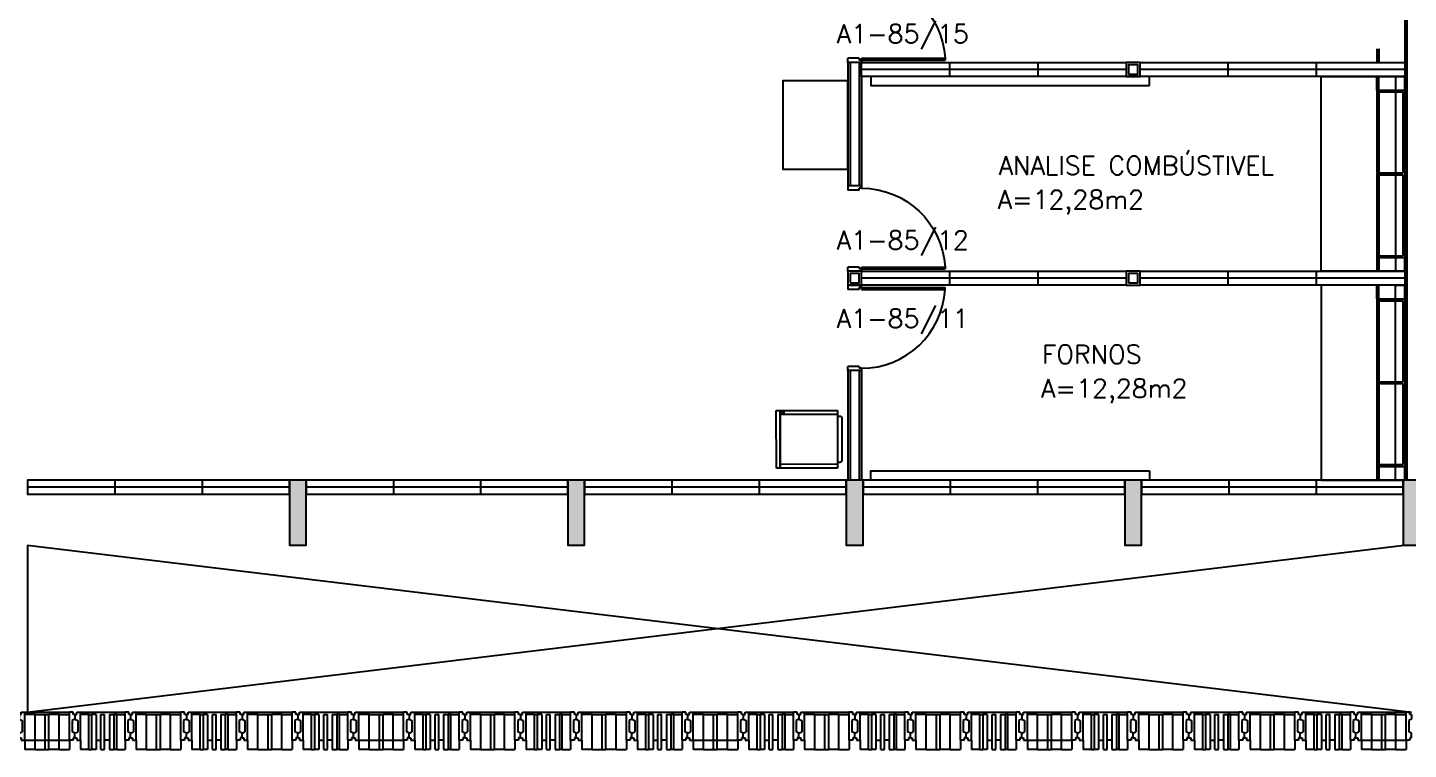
# Model space of a CAD drawing. Header units: inches. Extents: x -15 to 119, y -6 to 56.
# Drawn here: x 75.29 to 90.17, y 0.02 to 7.8 of the extents above; entities that cross this region are included whole.
import ezdxf

# ---------------------------------------------------------------- set-up
doc = ezdxf.new("R2010")
doc.units = ezdxf.units.IN
doc.header["$MEASUREMENT"] = 0
doc.header["$PDMODE"] = 1
doc.linetypes.add('HIDDEN', pattern=[9.525, 6.35, -3.175])
doc.layers.get('0').update_dxf_attribs({"linetype": 'CONTINUOUS'})
for name, color, linetype in [('ar-acesso', 2, 'CONTINUOUS'), ('ar-alv', 2, 'CONTINUOUS'), ('ar-armarioproj', 1, 'HIDDEN'), ('ar-brs', 1, 'CONTINUOUS'), ('ar-castelo', 2, 'CONTINUOUS'), ('ar-copa', 1, 'CONTINUOUS'), ('ar-esq', 2, 'CONTINUOUS'), ('ar-estc', 3, 'CONTINUOUS'), ('ar-estc-b', 253, 'CONTINUOUS'), ('ar-porta', 1, 'CONTINUOUS'), ('ar-reboco', 2, 'CONTINUOUS'), ('ar-xis', 1, 'CONTINUOUS'), ('banc', 1, 'CONTINUOUS'), ('brs-proj', 1, 'HIDDEN'), ('brs1', 2, 'CONTINUOUS'), ('brs2', 1, 'CONTINUOUS'), ('brs3', 1, 'CONTINUOUS'), ('brs4', 1, 'CONTINUOUS'), ('brs5', 1, 'CONTINUOUS'), ('cong', 7, 'CONTINUOUS'), ('COZ1', 1, 'CONTINUOUS'), ('COZ2', 1, 'CONTINUOUS'), ('ENDEREÇO', 2, 'CONTINUOUS'), ('esq-01', 3, 'CONTINUOUS'), ('esq-02', 2, 'CONTINUOUS'), ('estc-01', 3, 'CONTINUOUS'), ('h-estc', 8, 'CONTINUOUS'), ('ptm', 2, 'CONTINUOUS')]:
    doc.layers.add(name, color=color, linetype=linetype)
doc.styles.add('UNB-100', font='simplex.shx', dxfattribs={"height": 0.2})

# ---------------------------------------------------------------- blocks, each defined once
blk = doc.blocks.new('plr01-01p')
at = {"layer": 'h-estc'}
blk.add_hatch(color=256, dxfattribs=at).paths.add_polyline_path([(0.09, 0.075), (-0.09, 0.075), (-0.09, -0.625), (0.09, -0.625)])
at = {"layer": 'cong'}
blk.add_point((0, 0), dxfattribs=at)
at = {"layer": 'estc-01'}
blk.add_lwpolyline([(-0.09, 0.075), (-0.09, -0.625), (0.09, -0.625), (0.09, 0.075)], close=True, dxfattribs=at)
blk = doc.blocks.new('esq02-01p')
at = {"layer": 'cong'}
blk.add_point((0, 0), dxfattribs=at)
at = {"layer": 'esq-01'}
for p, q in [((2.91, 0), (0.09, 0)), ((1.03, -0.075), (1.03, 0.075)), ((1.97, -0.075), (1.97, 0.075))]:
    blk.add_line(p, q, dxfattribs=at)
at = {"layer": 'esq-02'}
blk.add_lwpolyline([(2.91, -0.075), (0.09, -0.075), (0.09, 0.075), (2.91, 0.075)], close=True, dxfattribs=at)
blk = doc.blocks.new('pm-90-01p')
at = {"layer": 'cong'}
blk.add_point((0, 0), dxfattribs=at)
at = {"layer": 'ptm'}
for p, q in [((0.105, 0.075), (0.105, 0.975)), ((0.125, 0.975), (0.105, 0.975)), ((0.125, 0.075), (0.125, 0.975)), ((0.105, 0.075), (0.08, 0.075)), ((0.08, 0.075), (0.08, -0.075)), ((0.125, 0.075), (0.105, 0.075)), ((0.125, 0.075), (0.105, 0.075)), ((0.105, 0.075), (0.105, 0.05)), ((0.125, 0.05), (0.105, 0.05)), ((0.125, 0.05), (0.125, -0.075)), ((0.955, 0.05), (0.955, -0.075)), ((0.955, 0.05), (0.975, 0.05)), ((0.975, 0.075), (1, 0.075)), ((0.975, 0.075), (0.975, 0.05)), ((1, 0.075), (1, -0.075)), ((0.08, -0.075), (0.125, -0.075)), ((1, -0.075), (0.955, -0.075))]:
    blk.add_line(p, q, dxfattribs=at)
at = {"layer": 'ptm', "color": 1}
blk.add_arc((0.073, 0.074), 0.902, 0.054, 86.687, dxfattribs=at)
blk = doc.blocks.new('GLDR-01P')
at = {"layer": 'COZ1', "color": 2}
for p, q in [((310, -65), (-310, -65)), ((-310, -65), (-310, -725)), ((310, -725), (310, -65)), ((-310, -725), (310, -725))]:
    blk.add_line(p, q, dxfattribs=at)
at = {"layer": 'COZ2', "color": 2}
for p, q in [((-270, -65), (-270, -680)), ((-250, -40), (-250, -65)), ((230, -20), (-230, -20)), ((250, -65), (250, -40)), ((270, -680), (270, -65)), ((-310, -680), (310, -680)), ((-310, -685), (310, -685)), ((270, -640), (310, -640))]:
    blk.add_line(p, q, dxfattribs=at)
blk.add_circle((290, -660), 9.23, dxfattribs=at)
for centre, start, end in [((-230, -40), 90, 180), ((230, -40), 0, 90)]:
    blk.add_arc(centre, 20, start, end, dxfattribs=at)
blk = doc.blocks.new('brs01-01p-leste')
at = {"layer": 'brs1'}
for p, q in [((-3, 0.2), (-2.98, 0.2)), ((-3, 0.2), (-3, 0.15)), ((-3, 0.15), (-2.97, 0.137)), ((-2.98, 0.225), (-2.94, 0.225)), ((-2.98, 0.2), (-2.98, 0.225)), ((-2.94, -0.075), (-2.94, 0.225)), ((-2.42, 0.225), (-2.46, 0.225)), ((-2.46, -0.075), (-2.46, 0.225)), ((-2.4, 0.15), (-2.43, 0.137)), ((-2.42, 0.2), (-2.42, 0.225)), ((-2.4, 0.2), (-2.42, 0.2)), ((-2.4, 0.2), (-2.38, 0.2)), ((-2.4, 0.2), (-2.4, 0.15)), ((-2.4, 0.2), (-2.4, 0.15)), ((-2.4, 0.15), (-2.37, 0.137)), ((-2.38, 0.225), (-2.34, 0.225)), ((-2.38, 0.2), (-2.38, 0.225)), ((-2.34, -0.075), (-2.34, 0.225)), ((-1.82, 0.225), (-1.86, 0.225)), ((-1.86, -0.075), (-1.86, 0.225)), ((-1.8, 0.15), (-1.83, 0.137)), ((-1.82, 0.2), (-1.82, 0.225)), ((-1.8, 0.2), (-1.82, 0.2)), ((-1.8, 0.2), (-1.78, 0.2)), ((-1.8, 0.2), (-1.8, 0.15)), ((-1.8, 0.2), (-1.8, 0.15)), ((-1.8, 0.15), (-1.77, 0.137)), ((-1.78, 0.225), (-1.74, 0.225)), ((-1.78, 0.2), (-1.78, 0.225)), ((-1.74, -0.075), (-1.74, 0.225)), ((-1.22, 0.225), (-1.26, 0.225)), ((-1.26, -0.075), (-1.26, 0.225)), ((-1.2, 0.15), (-1.23, 0.137)), ((-1.22, 0.2), (-1.22, 0.225)), ((-1.2, 0.2), (-1.22, 0.2)), ((-1.2, 0.2), (-1.18, 0.2)), ((-1.2, 0.2), (-1.2, 0.15)), ((-1.2, 0.2), (-1.2, 0.15)), ((-1.2, 0.15), (-1.17, 0.137)), ((-1.18, 0.225), (-1.14, 0.225)), ((-1.18, 0.2), (-1.18, 0.225)), ((-1.14, -0.075), (-1.14, 0.225)), ((-0.62, 0.225), (-0.66, 0.225)), ((-0.66, -0.075), (-0.66, 0.225)), ((-0.6, 0.15), (-0.63, 0.137)), ((-0.62, 0.2), (-0.62, 0.225)), ((-0.6, 0.2), (-0.62, 0.2)), ((-0.6, 0.2), (-0.6, 0.15)), ((-0.6, 0.2), (-0.58, 0.2)), ((-0.6, 0.2), (-0.6, 0.15)), ((-0.6, 0.15), (-0.57, 0.137)), ((-0.58, 0.225), (-0.54, 0.225)), ((-0.58, 0.2), (-0.58, 0.225)), ((-0.54, -0.075), (-0.54, 0.225)), ((-0.02, 0.225), (-0.06, 0.225)), ((-0.06, -0.075), (-0.06, 0.225)), ((0, 0.15), (-0.03, 0.137)), ((-0.02, 0.2), (-0.02, 0.225)), ((0, 0.2), (-0.02, 0.2)), ((0, 0.2), (0, 0.15)), ((-3, 0), (-2.97, 0.013)), ((-2.97, 0.137), (-2.97, 0.013)), ((-2.43, 0.137), (-2.43, 0.013)), ((-2.4, 0), (-2.43, 0.013)), ((-2.4, 0), (-2.37, 0.013)), ((-2.37, 0.137), (-2.37, 0.013)), ((-1.83, 0.137), (-1.83, 0.013)), ((-1.8, 0), (-1.83, 0.013)), ((-1.8, 0), (-1.77, 0.013)), ((-1.77, 0.137), (-1.77, 0.013)), ((-1.23, 0.137), (-1.23, 0.013)), ((-1.2, 0), (-1.23, 0.013)), ((-1.2, 0), (-1.17, 0.013)), ((-1.17, 0.137), (-1.17, 0.013)), ((-0.63, 0.137), (-0.63, 0.013)), ((-0.6, 0), (-0.63, 0.013)), ((-0.6, 0), (-0.57, 0.013)), ((-0.57, 0.137), (-0.57, 0.013)), ((-0.03, 0.137), (-0.03, 0.013)), ((0, 0), (-0.03, 0.013)), ((-3, -0.05), (-3, 0)), ((-3, -0.05), (-2.98, -0.05)), ((-2.98, -0.05), (-2.98, -0.075)), ((-2.98, -0.075), (-2.94, -0.075)), ((-2.42, -0.075), (-2.46, -0.075)), ((-2.42, -0.05), (-2.42, -0.075)), ((-2.4, -0.05), (-2.42, -0.05)), ((-2.4, -0.05), (-2.4, 0)), ((-2.4, -0.05), (-2.4, 0)), ((-2.4, -0.05), (-2.38, -0.05)), ((-2.38, -0.05), (-2.38, -0.075)), ((-2.38, -0.075), (-2.34, -0.075)), ((-1.82, -0.075), (-1.86, -0.075)), ((-1.82, -0.05), (-1.82, -0.075)), ((-1.8, -0.05), (-1.82, -0.05)), ((-1.8, -0.05), (-1.8, 0)), ((-1.8, -0.05), (-1.8, 0)), ((-1.8, -0.05), (-1.78, -0.05)), ((-1.78, -0.05), (-1.78, -0.075)), ((-1.78, -0.075), (-1.74, -0.075)), ((-1.22, -0.075), (-1.26, -0.075)), ((-1.22, -0.05), (-1.22, -0.075)), ((-1.2, -0.05), (-1.22, -0.05)), ((-1.2, -0.05), (-1.2, 0)), ((-1.2, -0.05), (-1.2, 0)), ((-1.2, -0.05), (-1.18, -0.05)), ((-1.18, -0.05), (-1.18, -0.075)), ((-1.18, -0.075), (-1.14, -0.075)), ((-0.62, -0.075), (-0.66, -0.075)), ((-0.62, -0.05), (-0.62, -0.075)), ((-0.6, -0.05), (-0.62, -0.05)), ((-0.6, -0.05), (-0.6, 0)), ((-0.6, -0.05), (-0.6, 0)), ((-0.6, -0.05), (-0.58, -0.05)), ((-0.58, -0.05), (-0.58, -0.075)), ((-0.58, -0.075), (-0.54, -0.075)), ((-0.02, -0.075), (-0.06, -0.075)), ((-0.02, -0.05), (-0.02, -0.075)), ((0, -0.05), (-0.02, -0.05)), ((0, -0.05), (0, 0))]:
    blk.add_line(p, q, dxfattribs=at)
at = {"layer": 'brs2'}
for p, q in [((-2.94, 0.225), (-2.46, 0.225)), ((-2.34, 0.225), (-1.86, 0.225)), ((-2.229, 0.2), (-2.12, 0.2)), ((-1.971, 0.2), (-2.08, 0.2)), ((-1.74, 0.225), (-1.26, 0.225)), ((-1.14, 0.225), (-0.66, 0.225)), ((-1.029, 0.2), (-0.92, 0.2)), ((-0.771, 0.2), (-0.88, 0.2)), ((-0.54, 0.225), (-0.06, 0.225)), ((-2.772, -0.075), (-2.72, -0.075)), ((-2.628, -0.075), (-2.68, -0.075)), ((-1.572, -0.075), (-1.52, -0.075)), ((-1.428, -0.075), (-1.48, -0.075)), ((-0.372, -0.075), (-0.32, -0.075)), ((-0.228, -0.075), (-0.28, -0.075)), ((-2.229, -0.175), (-2.12, -0.175)), ((-1.971, -0.175), (-2.08, -0.175)), ((-1.029, -0.175), (-0.92, -0.175)), ((-0.771, -0.175), (-0.88, -0.175))]:
    blk.add_line(p, q, dxfattribs=at)
at = {"layer": 'brs3'}
for p, q in [((-2.82, 0.2), (-2.82, -0.175)), ((-2.772, 0.2), (-2.82, 0.2)), ((-2.772, 0.2), (-2.772, -0.175)), ((-2.628, 0.2), (-2.628, -0.175)), ((-2.628, 0.2), (-2.58, 0.2)), ((-2.58, 0.2), (-2.58, -0.175)), ((-2.12, -0.175), (-2.12, 0.2)), ((-2.12, 0.2), (-2.08, 0.2)), ((-2.08, -0.175), (-2.08, 0.2)), ((-1.62, 0.2), (-1.62, -0.175)), ((-1.572, 0.2), (-1.62, 0.2)), ((-1.572, 0.2), (-1.572, -0.175)), ((-1.428, 0.2), (-1.428, -0.175)), ((-1.428, 0.2), (-1.38, 0.2)), ((-1.38, 0.2), (-1.38, -0.175)), ((-0.92, -0.175), (-0.92, 0.2)), ((-0.92, 0.2), (-0.88, 0.2)), ((-0.88, -0.175), (-0.88, 0.2)), ((-0.42, 0.2), (-0.42, -0.175)), ((-0.372, 0.2), (-0.42, 0.2)), ((-0.372, 0.2), (-0.372, -0.175)), ((-0.228, 0.2), (-0.228, -0.175)), ((-0.228, 0.2), (-0.18, 0.2)), ((-0.18, 0.2), (-0.18, -0.175)), ((-2.772, -0.175), (-2.82, -0.175)), ((-2.628, -0.175), (-2.58, -0.175)), ((-2.12, -0.175), (-2.08, -0.175)), ((-1.572, -0.175), (-1.62, -0.175)), ((-1.428, -0.175), (-1.38, -0.175)), ((-0.92, -0.175), (-0.88, -0.175)), ((-0.372, -0.175), (-0.42, -0.175)), ((-0.228, -0.175), (-0.18, -0.175))]:
    blk.add_line(p, q, dxfattribs=at)
at = {"layer": 'brs4'}
for p, q in [((-2.85, 0.2), (-2.94, 0.2)), ((-2.85, -0.175), (-2.85, 0.2)), ((-2.85, 0.2), (-2.82, 0.2)), ((-2.72, -0.175), (-2.72, 0.2)), ((-2.72, 0.2), (-2.68, 0.2)), ((-2.68, -0.175), (-2.68, 0.2)), ((-2.55, 0.2), (-2.58, 0.2)), ((-2.55, 0.2), (-2.46, 0.2)), ((-2.55, -0.175), (-2.55, 0.2)), ((-2.229, 0.2), (-2.34, 0.2)), ((-2.229, -0.175), (-2.229, 0.2)), ((-1.971, 0.2), (-1.86, 0.2)), ((-1.971, -0.175), (-1.971, 0.2)), ((-1.65, 0.2), (-1.74, 0.2)), ((-1.65, -0.175), (-1.65, 0.2)), ((-1.65, 0.2), (-1.62, 0.2)), ((-1.52, -0.175), (-1.52, 0.2)), ((-1.52, 0.2), (-1.48, 0.2)), ((-1.48, -0.175), (-1.48, 0.2)), ((-1.35, 0.2), (-1.38, 0.2)), ((-1.35, 0.2), (-1.26, 0.2)), ((-1.35, -0.175), (-1.35, 0.2)), ((-1.029, 0.2), (-1.14, 0.2)), ((-1.029, -0.175), (-1.029, 0.2)), ((-0.771, 0.2), (-0.66, 0.2)), ((-0.771, -0.175), (-0.771, 0.2)), ((-0.45, 0.2), (-0.54, 0.2)), ((-0.45, -0.175), (-0.45, 0.2)), ((-0.45, 0.2), (-0.42, 0.2)), ((-0.32, -0.175), (-0.32, 0.2)), ((-0.32, 0.2), (-0.28, 0.2)), ((-0.28, -0.175), (-0.28, 0.2)), ((-0.15, 0.2), (-0.18, 0.2)), ((-0.15, 0.2), (-0.06, 0.2)), ((-0.15, -0.175), (-0.15, 0.2)), ((-2.94, -0.075), (-2.94, -0.175)), ((-2.46, -0.075), (-2.46, -0.175)), ((-2.34, -0.075), (-2.34, -0.175)), ((-1.86, -0.075), (-1.86, -0.175)), ((-1.74, -0.075), (-1.74, -0.175)), ((-1.26, -0.075), (-1.26, -0.175)), ((-1.14, -0.075), (-1.14, -0.175)), ((-0.66, -0.075), (-0.66, -0.175)), ((-0.54, -0.075), (-0.54, -0.175)), ((-0.06, -0.075), (-0.06, -0.175)), ((-2.85, -0.175), (-2.94, -0.175)), ((-2.85, -0.175), (-2.82, -0.175)), ((-2.72, -0.175), (-2.68, -0.175)), ((-2.55, -0.175), (-2.58, -0.175)), ((-2.55, -0.175), (-2.46, -0.175)), ((-2.229, -0.175), (-2.34, -0.175)), ((-1.971, -0.175), (-1.86, -0.175)), ((-1.65, -0.175), (-1.74, -0.175)), ((-1.65, -0.175), (-1.62, -0.175)), ((-1.52, -0.175), (-1.48, -0.175)), ((-1.35, -0.175), (-1.38, -0.175)), ((-1.35, -0.175), (-1.26, -0.175)), ((-1.029, -0.175), (-1.14, -0.175)), ((-0.771, -0.175), (-0.66, -0.175)), ((-0.45, -0.175), (-0.54, -0.175)), ((-0.45, -0.175), (-0.42, -0.175)), ((-0.32, -0.175), (-0.28, -0.175)), ((-0.15, -0.175), (-0.18, -0.175)), ((-0.15, -0.175), (-0.06, -0.175))]:
    blk.add_line(p, q, dxfattribs=at)
at = {"layer": 'cong'}
for p in [(-2.4, 0), (-1.8, 0), (-1.2, 0), (-0.6, 0), (0, 0)]:
    blk.add_point(p, dxfattribs=at)
blk = doc.blocks.new('BRS01-03C')
at = {"layer": 'brs-proj'}
blk.add_line((0.54, 0.075), (0.06, 0.075), dxfattribs=at)
at = {"layer": 'brs1'}
for p, q in [((0, 0.05), (0.02, 0.05)), ((0, 0.05), (0, 0)), ((0, 0), (0.03, -0.013)), ((0.02, 0.075), (0.06, 0.075)), ((0.02, 0.05), (0.02, 0.075)), ((0.06, 0.075), (0.06, -0.225)), ((0.54, 0.075), (0.54, -0.225)), ((0.58, 0.075), (0.54, 0.075)), ((0.6, 0), (0.57, -0.013)), ((0.58, 0.05), (0.58, 0.075)), ((0.6, 0.05), (0.58, 0.05)), ((0.6, 0.05), (0.6, 0)), ((0, -0.15), (0.03, -0.137)), ((0.03, -0.137), (0.03, -0.013)), ((0.57, -0.137), (0.57, -0.013)), ((0.6, -0.15), (0.57, -0.137)), ((0, -0.2), (0, -0.15)), ((0, -0.2), (0.02, -0.2)), ((0.02, -0.2), (0.02, -0.225)), ((0.02, -0.225), (0.06, -0.225)), ((0.58, -0.225), (0.54, -0.225)), ((0.58, -0.2), (0.58, -0.225)), ((0.6, -0.2), (0.58, -0.2)), ((0.6, -0.2), (0.6, -0.15))]:
    blk.add_line(p, q, dxfattribs=at)
at = {"layer": 'brs2'}
blk.add_line((0.54, -0.225), (0.06, -0.225), dxfattribs=at)
at = {"layer": 'brs3'}
for p, q in [((0.28, 0.175), (0.28, -0.2)), ((0.32, 0.175), (0.28, 0.175)), ((0.32, 0.175), (0.32, -0.2)), ((0.32, -0.2), (0.28, -0.2))]:
    blk.add_line(p, q, dxfattribs=at)
at = {"layer": 'brs4'}
for p, q in [((0.06, 0.075), (0.06, 0.175)), ((0.171, 0.175), (0.06, 0.175)), ((0.171, 0.175), (0.171, -0.2)), ((0.429, 0.175), (0.54, 0.175)), ((0.429, 0.175), (0.429, -0.2)), ((0.54, 0.075), (0.54, 0.175)), ((0.171, -0.2), (0.06, -0.2)), ((0.429, -0.2), (0.54, -0.2))]:
    blk.add_line(p, q, dxfattribs=at)
at = {"layer": 'brs4', "color": 1}
for p, q in [((0.171, 0.175), (0.28, 0.175)), ((0.429, 0.175), (0.32, 0.175)), ((0.171, -0.2), (0.28, -0.2)), ((0.429, -0.2), (0.32, -0.2))]:
    blk.add_line(p, q, dxfattribs=at)
at = {"layer": 'brs5'}
blk.add_line((0.54, 0.075), (0.06, 0.075), dxfattribs=at)
at = {"layer": 'cong'}
blk.add_point((0, 0), dxfattribs=at)
blk = doc.blocks.new('esq16d-01p')
at = {"layer": 'cong'}
blk.add_point((-0.015, 0), dxfattribs=at)
at = {"layer": 'esq-01'}
for p, q in [((2.925, 0), (0.075, 0)), ((1.025, -0.075), (1.025, 0.075)), ((1.975, -0.075), (1.975, 0.075))]:
    blk.add_line(p, q, dxfattribs=at)
at = {"layer": 'esq-02'}
blk.add_lwpolyline([(2.925, -0.075), (0.075, -0.075), (0.075, 0.075), (2.925, 0.075)], close=True, dxfattribs=at)
blk = doc.blocks.new('bnc-10p')
at = {"layer": 'banc'}
blk.add_lwpolyline([(-0.475, 0), (0.475, 0), (0.475, 0.7), (-0.475, 0.7)], close=True, dxfattribs=at)
at = {"layer": 'cong'}
blk.add_point((0, 0), dxfattribs=at)
blk = doc.blocks.new('bnc-17p')
at = {"layer": 'banc'}
blk.add_lwpolyline([(-1.05, 0), (1.05, 0), (1.05, 0.9), (-1.05, 0.9)], close=True, dxfattribs=at)
at = {"layer": 'cong'}
blk.add_point((0, 0), dxfattribs=at)
blk = doc.blocks.new('mob-ar2')
at = {"layer": 'ar-armarioproj'}
for p, q in [((-0.9025, 0.3), (-0.9025, 0)), ((-0.0025, 0.3), (-0.9025, 0.3)), ((-0.4525, 0.28), (-0.4525, 0.3)), ((-0.0025, 0.28), (-0.0025, 0.3)), ((0.9025, 0.3), (0.0025, 0.3)), ((0.0025, 0.28), (0.0025, 0.3)), ((0.4525, 0.28), (0.4525, 0.3)), ((0.9025, 0.28), (0.9025, 0.3)), ((-0.8825, 0.28), (-0.9025, 0.28)), ((-0.01, 0.28), (-0.8925, 0.28)), ((-0.8825, 0.28), (-0.8825, 0.02)), ((-0.01, 0.28), (-0.01, 0.02)), ((-0.01, 0.28), (0.01, 0.28)), ((0.01, 0.28), (0.01, 0.02)), ((0.8925, 0.28), (0.01, 0.28)), ((0.8825, 0.28), (0.8825, 0.02)), ((0.8825, 0.28), (0.9025, 0.28)), ((0.9025, 0.28), (0.9025, 0)), ((-0.01, 0.02), (-0.8825, 0.02)), ((0.01, 0), (-0.01, 0)), ((0.8825, 0.02), (0.01, 0.02)), ((-0.01, 0), (-0.9025, 0)), ((0.8825, 0), (0.01, 0)), ((0.9025, 0), (0.8825, 0))]:
    blk.add_line(p, q, dxfattribs=at)
at = {"layer": 'cong'}
blk.add_point((0, 0), dxfattribs=at)

msp = doc.modelspace()

# ---------------------------------------------------------------- linework, layer by layer
at = {"layer": 'ar-acesso'}
msp.add_line((75.29, 2.225), (75.29, 0.425), dxfattribs=at)
at = {"layer": 'ar-alv'}
for p, q in [((90.15, 9.655), (90.15, 2.925)), ((84.275, 7.425), (84.125, 7.425)), ((84.15, 7.425), (84.15, 6.095)), ((84.25, 7.425), (84.25, 6.095)), ((84.15, 4.105), (84.15, 2.925)), ((84.25, 4.105), (84.25, 2.925))]:
    msp.add_line(p, q, dxfattribs=at)
for points in [[(87.15, 7.3), (87.25, 7.3), (87.25, 7.4), (87.15, 7.4)], [(84.15, 5.05), (84.25, 5.05), (84.25, 5.15), (84.15, 5.15)], [(87.15, 5.05), (87.25, 5.05), (87.25, 5.15), (87.15, 5.15)]]:
    msp.add_lwpolyline(points, close=True, dxfattribs=at)
at = {"layer": 'ar-armarioproj'}
for p, q in [((89.825, 7.572), (89.825, 7.425)), ((89.845, 7.572), (89.845, 7.425)), ((89.825, 7.127), (89.825, 7.275)), ((89.845, 7.127), (89.845, 7.275)), ((89.825, 5.322), (89.825, 5.175)), ((89.845, 5.322), (89.845, 5.175)), ((89.825, 4.877), (89.825, 5.025)), ((89.845, 4.877), (89.845, 5.025)), ((89.825, 3.072), (89.825, 2.925)), ((89.845, 3.072), (89.845, 2.925))]:
    msp.add_line(p, q, dxfattribs=at)
at = {"layer": 'ar-castelo'}
for points in [[(87.375, 7.175), (87.375, 7.275), (84.375, 7.275), (84.375, 7.175)], [(90.125, 7.275), (90.025, 7.275), (90.025, 5.175), (90.125, 5.175)], [(90.125, 2.925), (90.025, 2.925), (90.025, 5.025), (90.125, 5.025)], [(87.375, 3.025), (87.375, 2.925), (84.375, 2.925), (84.375, 3.025)]]:
    msp.add_lwpolyline(points, close=True, dxfattribs=at)
at = {"layer": 'ar-reboco'}
for p, q in [((90.125, 9.525), (90.125, 7.425)), ((84.125, 7.425), (84.125, 6.075)), ((84.275, 7.275), (84.275, 6.075)), ((90.125, 7.275), (90.125, 2.925)), ((84.125, 4.125), (84.125, 2.925)), ((84.275, 4.105), (84.275, 2.925))]:
    msp.add_line(p, q, dxfattribs=at)
for points in [[(87.125, 7.275), (87.275, 7.275), (87.275, 7.425), (87.125, 7.425)], [(84.125, 5.025), (84.275, 5.025), (84.275, 5.175), (84.125, 5.175)], [(87.125, 5.025), (87.275, 5.025), (87.275, 5.175), (87.125, 5.175)]]:
    msp.add_lwpolyline(points, close=True, dxfattribs=at)
at = {"layer": 'ar-xis'}
for p, q in [((75.29, 0.425), (90.119, 2.225)), ((75.29, 2.225), (90.2, 0.425))]:
    msp.add_line(p, q, dxfattribs=at)

# ---------------------------------------------------------------- block references
at = {"rotation": 89.99999999999898}
msp.add_blockref('bnc-10p', (84.125, 6.75), dxfattribs=at)
at = {"layer": 'ar-alv', "xscale": -1, "rotation": 90}
msp.add_blockref('bnc-17p', (90.125, 6.225), dxfattribs=at)
at = {"layer": 'ar-alv', "rotation": 90}
msp.add_blockref('bnc-17p', (90.125, 3.975), dxfattribs=at)
at = {"layer": 'ar-brs', "rotation": 180}
for p in [(75.8, 0.2), (79.4, 0.2), (83, 0.2), (86.6, 0.2), (90.2, 0.2)]:
    msp.add_blockref('BRS01-03C', p, dxfattribs=at)
at = {"layer": 'ar-brs'}
for p in [(78.8, 0.2), (82.4, 0.2), (86, 0.2), (89.6, 0.2)]:
    msp.add_blockref('brs01-01p-leste', p, dxfattribs=at)
at = {"layer": 'ar-copa', "xscale": -0.001000000000004775, "yscale": 0.0009999999999976694, "zscale": 0.001, "rotation": 270.0694672956986}
msp.add_blockref('GLDR-01P', (84.081, 3.366), dxfattribs=at)
at = {"layer": 'ar-esq', "xscale": -1, "rotation": 180}
for p in [(75.2, 2.85), (78.2, 2.85), (81.2, 2.85), (84.2, 2.85), (87.2, 2.85)]:
    msp.add_blockref('esq02-01p', p, dxfattribs=at)
at = {"layer": 'ar-estc'}
for p in [(78.2, 2.85), (81.2, 2.85), (84.2, 2.85), (87.2, 2.85), (90.2, 2.85)]:
    msp.add_blockref('plr01-01p', p, dxfattribs=at)
at = {"layer": 'ar-estc-b'}
for p in [(84.2, 7.35), (87.2, 7.35), (84.2, 5.1), (87.2, 5.1)]:
    msp.add_blockref('esq16d-01p', p, dxfattribs=at)
at = {"layer": 'ar-estc-b', "rotation": 90}
for p in [(90.125, 6.225), (90.125, 3.975)]:
    msp.add_blockref('mob-ar2', p, dxfattribs=at)
at = {"layer": 'ar-porta', "xscale": -1, "rotation": 270}
for p in [(84.2, 7.345), (84.2, 5.095)]:
    msp.add_blockref('pm-90-01p', p, dxfattribs=at)
at = {"layer": 'ar-porta', "rotation": 270}
msp.add_blockref('pm-90-01p', (84.2, 5.105), dxfattribs=at)

# ---------------------------------------------------------------- texts
at = {"layer": 'ENDEREÇO', "style": 'UNB-100'}
for s, p in [('A1-85/15', (84.006, 7.634)), ('ANALISE COMBÚSTIVEL', (85.751, 6.215)), ('A=12,28m2', (85.74, 5.848)), ('A1-85/12', (84.006, 5.411)), ('A1-85/11', (84.006, 4.567)), ('FORNOS', (86.219, 4.181)), ('A=12,28m2', (86.208, 3.814))]:
    msp.add_text(s, height=0.2, dxfattribs=at).set_placement(p)

doc.saveas('drawing.dxf')
